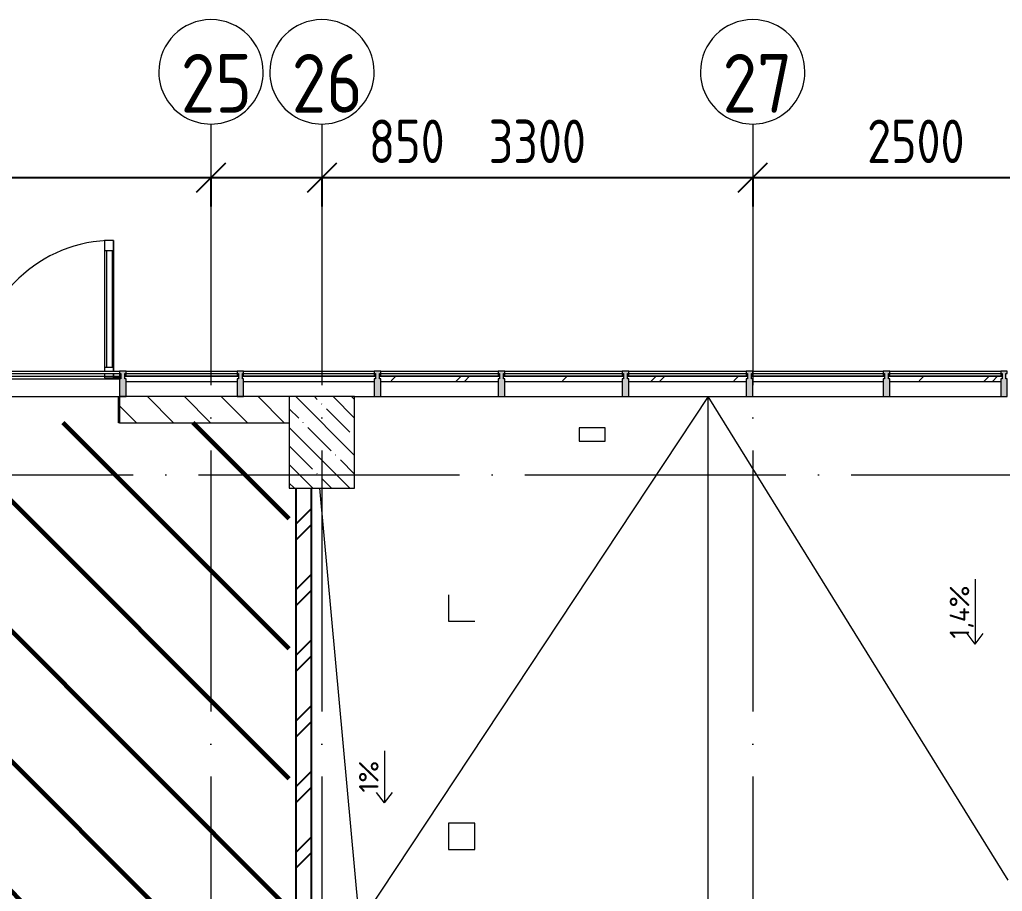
# Model space of a CAD drawing. Header units: millimetres. Extents: x -68946 to 288321, y -402657 to 324925.
# Drawn here: x 103372 to 110900, y 55185 to 61864 of the extents above; entities that cross this region are included whole.
import ezdxf

# ---------------------------------------------------------------- set-up
doc = ezdxf.new("R2010")
doc.units = ezdxf.units.MM
doc.linetypes.add('ADSK_Линия сетки', pattern=[2500, 2000, -250, 0, -250])
doc.linetypes.add('ADSK_Невидимые', pattern=[500, 300, -200])
doc.layers.get('Defpoints').update_dxf_attribs({"color": 250})
for name, color, linetype, lineweight in [('3.4) ПТ-2.16    4 вып', 114, 'Continuous', 60), ('A-____-____-DIMS', 250, 'Continuous', 9), ('A-DETL-____-HDLN', 90, 'ADSK_Невидимые', 9), ('A-DETL-GENF-OTLN', 250, 'Continuous', 5), ('A-DOOR-____-OTLN', 250, 'Continuous', 5), ('A-FLOR-____-OTLN', 192, 'Continuous', 9), ('A-GLAZ-____-MCUT', 250, 'Continuous', 9), ('A-GLAZ-____-OTLN', 250, 'Continuous', 5), ('A-GLAZ-CURT-OTLN', 52, 'Continuous', 5), ('A-GLAZ-CWMG-MCUT', 51, 'Continuous', 9), ('A-GLAZ-CWMG-OTLN', 51, 'Continuous', 5), ('A-WALL-____-MCUT', 250, 'Continuous', 13), ('A-WALL-____-PATT', 250, 'Continuous', 13), ('G-____-____-DIMS', 250, 'Continuous', 9), ('S-COLS-____-MCUT', 250, 'Continuous', 25), ('S-COLS-____-OTLN', 250, 'Continuous', 9), ('S-GRID-____-IDEN', 250, 'Continuous', 9), ('S-GRID-____-OTLN', 250, 'Continuous', 9)]:
    doc.layers.add(name, color=color, linetype=linetype, lineweight=lineweight)
doc.styles.add('GOST Common', font='', dxfattribs={"width": 0.9, "height": 350})
doc.styles.add('ISOCPEUR_3', font='isocpeur.ttf', dxfattribs={"height": 250})
doc.styles.get("Standard").update_dxf_attribs({"font": 'ГОСТ тип А.ttf'})
doc.styles.get('GOST Common').set_extended_font_data('GOST Common')
doc.dimstyles.new('А3', dxfattribs={"dimtxt": 333, "dimasz": 222, "dimexe": 222, "dimexo": 111, "dimgap": 111, "dimtad": 1, "dimtoh": 1, "dimdec": 0, "dimrnd": 0.0015, "dimzin": 0, "dimdsep": 46, "dimtxsty": 'Standard', "dimblk": 'OBLIQUE', "dimcen": 0, "dimclrd": 7, "dimclre": 7, "dimclrt": 7, "dimadec": 0, "dimazin": 0, "dimtfac": 1, "dimtdec": 0, "dimtofl": 0, "dimtmove": 0, "dimatfit": 3, "dimfxl": 1, "dimtolj": 1, "dimtzin": 0, "dimarcsym": 0})

# ---------------------------------------------------------------- blocks, each defined once
blk = doc.blocks.new('PNS_Панель прямоугольная - Нр_Металл - 40мм-36103570-АР1_Маркировочный план 1 этажа С2и3')
at = {"layer": 'A-GLAZ-____-OTLN'}
for p, q in [((-935, 0), (935, 0)), ((-935, 0), (-925, 0)), ((925, 0), (935, 0))]:
    blk.add_line(p, q, dxfattribs=at)
blk = doc.blocks.new('BSC_Колонна _Прямоугольная - 700х500-31227833-АР1_Маркировочный план 1 этажа С2и3')
at = {"layer": 'S-COLS-____-OTLN', "lineweight": 5}
h = blk.add_hatch(dxfattribs=at)
h.set_pattern_fill('FP_81', color=256, style=0, pattern_type=2)
h.set_pattern_definition([(45, (-58625, 93399.98), (-142.56192, 142.56192), []), (45, (-58625, 93257.42), (-142.56192, 142.56192), [252.016, -50.403, 3.353, -47.05])])
h.paths.add_polyline_path([(-350, 80), (-350, -250), (350, -250), (350, 250), (-350, 250), (-350, 200)])
at = {"layer": 'S-COLS-____-MCUT', "lineweight": 5}
for p, q in [((350, 250), (-350, 250)), ((-350, 250), (-350, -250)), ((350, -250), (350, 250)), ((-350, -250), (350, -250))]:
    blk.add_line(p, q, dxfattribs=at)
blk = doc.blocks.new('Дверь_Витражная_СКБ_2Ст - ДВН_ДАО_Главный вход-36105370-АР1_Маркировочный план 1 этажа С2и3')
at = {"layer": 'A-DETL-GENF-OTLN', "lineweight": 5}
for p, q in [((878, 1040.5), (808, 1040.5)), ((808, 1040.5), (808, 38)), ((878, 1040.5), (808, 1040.5)), ((808, 1040.5), (808, 38)), ((878, 1040.5), (878, 38)), ((878, 38), (878, 1040.5)), ((878, 960.5), (808, 960.5)), ((824, 960.5), (824, 67.5)), ((868, 960.5), (868, 67.5)), ((-878, 690.5), (-808, 690.5)), ((-878, 690.5), (-878, 38)), ((-808, 690.5), (-878, 690.5)), ((-878, 690.5), (-878, 38)), ((-808, 690.5), (-808, 38)), ((-808, 38), (-808, 690.5)), ((-878, 610.5), (-808, 610.5)), ((-868, 610.5), (-868, 67.5)), ((-824, 610.5), (-824, 67.5)), ((-878, 67.5), (-808, 67.5)), ((-878, 21), (-878, -12.5)), ((-878, 21), (-878, -12.5)), ((-808, 21), (-808, -12.5)), ((-808, -12.5), (-808, 21)), ((878, 67.5), (808, 67.5)), ((808, 21), (808, -12.5)), ((808, 21), (808, -12.5)), ((878, 21), (878, -12.5)), ((878, -12.5), (878, 21)), ((-878, -12.5), (-935, -12.5)), ((-878, -12.5), (-935, -12.5)), ((-808, -12.5), (-878, -12.5)), ((-878, -12.5), (-808, -12.5)), ((-878, -21), (-878, -12.5)), ((-878, -21), (-878, -12.5)), ((808, -12.5), (878, -12.5)), ((808, -12.5), (878, -12.5)), ((878, -21), (878, -12.5)), ((878, -12.5), (935, -12.5)), ((878, -12.5), (878, -21)), ((935, -12.5), (878, -12.5))]:
    blk.add_line(p, q, dxfattribs=at)
at = {"layer": 'A-DOOR-____-OTLN'}
for p, q in [((878, 1040.5), (878, 38)), ((-878, 690.5), (-878, 38)), ((-878, 21), (-878, -12.5)), ((878, 21), (878, -12.5))]:
    blk.add_line(p, q, dxfattribs=at)
for centre, radius, start, end in [((878, -12.5), 1053, 90, 177.24433), ((-878, -12.5), 703, 4.13282, 90), ((-878, -12.5), 703, 360, 2.74157), ((878, -12.5), 1053, 178.17198, 180)]:
    blk.add_arc(centre, radius, start, end, dxfattribs=at)
blk = doc.blocks.new('PNS_Панель прямоугольная4 - Нр_Металл - 40мм 2-37709357-АР1_Маркировочный план 1 этажа С2и3')
at = {"layer": 'A-GLAZ-____-MCUT', "lineweight": 5}
for p, q in [((435, 0), (-435, 0)), ((-425, -40), (425, -40))]:
    blk.add_line(p, q, dxfattribs=at)
at = {"layer": 'A-GLAZ-____-OTLN'}
blk.add_line((-435, 0), (435, 0), dxfattribs=at)
blk = doc.blocks.new('PNS_Панель прямоугольная - Нр_Металл - 40мм 2-36105431-АР1_Маркировочный план 1 этажа С2и3')
at = {"layer": 'A-GLAZ-____-MCUT', "lineweight": 5}
for p, q in [((510, 0), (-510, 0)), ((-500, -40), (500, -40))]:
    blk.add_line(p, q, dxfattribs=at)
at = {"layer": 'A-GLAZ-____-OTLN'}
blk.add_line((-510, 0), (510, 0), dxfattribs=at)
blk = doc.blocks.new('PNS_Панель прямоугольная2 - Нр_Стекло - 40мм-V101-АР1_Маркировочный план 1 этажа С2и3')
at = {"layer": 'A-GLAZ-____-OTLN'}
h = blk.add_hatch(dxfattribs=at)
h.set_pattern_fill('FP_134', color=256, style=0, pattern_type=2)
h.set_pattern_definition([(45, (-94400.23, -59032), (-282.8427, 282.8427), [200, -600]), (45, (-94600.23, -59132), (-282.8427, 282.8427), [600, -200]), (45, (-94200.23, -59232), (-282.8427, 282.8427), [200, -600])])
h.paths.add_polyline_path([(450, -40), (450, -21), (460, -21), (460, 0), (-460, 0), (-460, -21), (-450, -21), (-450, -40)])
at = {"layer": 'A-GLAZ-____-MCUT', "lineweight": 5}
for p, q in [((460, 0), (-460, 0)), ((-450, -40), (450, -40))]:
    blk.add_line(p, q, dxfattribs=at)
at = {"layer": 'A-GLAZ-____-OTLN'}
blk.add_line((-460, 0), (460, 0), dxfattribs=at)
blk = doc.blocks.new('PNS_Панель прямоугольная2 - Нр_Стекло - 40мм-V102-АР1_Маркировочный план 1 этажа С2и3')
at = {"layer": 'A-GLAZ-____-OTLN'}
h = blk.add_hatch(dxfattribs=at)
h.set_pattern_fill('FP_135', color=256, style=0, pattern_type=2)
h.set_pattern_definition([(45, (-95350.23, -59032), (-282.8427, 282.8427), [200, -600]), (45, (-95550.23, -59132), (-282.8427, 282.8427), [600, -200]), (45, (-95150.23, -59232), (-282.8427, 282.8427), [200, -600])])
h.paths.add_polyline_path([(-399.2, -40), (450, -40), (450, -21), (460, -21), (460, 0), (-460, 0), (-460, -21), (-450, -21), (-450, -40)])
at = {"layer": 'A-GLAZ-____-MCUT', "lineweight": 5}
for p, q in [((460, 0), (-460, 0)), ((-450, -40), (450, -40))]:
    blk.add_line(p, q, dxfattribs=at)
at = {"layer": 'A-GLAZ-____-OTLN'}
blk.add_line((-460, 0), (460, 0), dxfattribs=at)
blk = doc.blocks.new('PNS_Панель прямоугольная2 - Нр_Стекло - 40мм-V103-АР1_Маркировочный план 1 этажа С2и3')
at = {"layer": 'A-GLAZ-____-OTLN'}
h = blk.add_hatch(dxfattribs=at)
h.set_pattern_fill('FP_136', color=256, style=0, pattern_type=2)
h.set_pattern_definition([(45, (-96300.23, -59032), (-282.8427, 282.8427), [200, -600]), (45, (-96500.23, -59132), (-282.8427, 282.8427), [600, -200]), (45, (-96100.23, -59232), (-282.8427, 282.8427), [200, -600])])
h.paths.add_polyline_path([(431.6, -40), (450, -40), (450, -21), (460, -21), (460, 0), (-460, 0), (-460, -21), (-450, -21), (-450, -40), (237.2, -40)])
at = {"layer": 'A-GLAZ-____-MCUT', "lineweight": 5}
for p, q in [((460, 0), (-460, 0)), ((-450, -40), (450, -40))]:
    blk.add_line(p, q, dxfattribs=at)
at = {"layer": 'A-GLAZ-____-OTLN'}
blk.add_line((-460, 0), (460, 0), dxfattribs=at)
blk = doc.blocks.new('PNS_Панель прямоугольная4 - Нр_Металл - 40мм 2-36105338-АР1_Маркировочный план 1 этажа С2и3')
at = {"layer": 'A-GLAZ-____-MCUT', "lineweight": 5}
for p, q in [((510, 0), (-510, 0)), ((-500, -40), (500, -40))]:
    blk.add_line(p, q, dxfattribs=at)
at = {"layer": 'A-GLAZ-____-OTLN'}
blk.add_line((-510, 0), (510, 0), dxfattribs=at)
blk = doc.blocks.new('PNS_Панель прямоугольная2 - Нр_Стекло - 40мм-36105423-АР1_Маркировочный план 1 этажа С2и3')
at = {"layer": 'A-GLAZ-____-OTLN'}
h = blk.add_hatch(dxfattribs=at)
h.set_pattern_fill('FP_137', color=256, style=0, pattern_type=2)
h.set_pattern_definition([(45, (-98275.23, -59032), (-282.8427, 282.8427), [200, -600]), (45, (-98475.23, -59132), (-282.8427, 282.8427), [600, -200]), (45, (-98075.23, -59232), (-282.8427, 282.8427), [200, -600])])
h.paths.add_polyline_path([(-425, -40), (425, -40), (425, -21), (435, -21), (435, 0), (-435, 0), (-435, -21), (-425, -21)])
at = {"layer": 'A-GLAZ-____-MCUT', "lineweight": 5}
for p, q in [((435, 0), (-435, 0)), ((-425, -40), (425, -40))]:
    blk.add_line(p, q, dxfattribs=at)
at = {"layer": 'A-GLAZ-____-OTLN'}
blk.add_line((-435, 0), (435, 0), dxfattribs=at)
blk = doc.blocks.new('Прямоугольный импост - Рядовой 50х195-36105439-АР1_Маркировочный план 1 этажа С2и3')
at = {"layer": 'A-GLAZ-CWMG-OTLN'}
blk.add_hatch(color=50, dxfattribs=at).paths.add_polyline_path([(-50, 157), (0, 157), (-0.1, 21), (-10, 21), (-10, -21), (0, -21), (0, -38), (-50, -38), (-50, -21), (-40, -21), (-40, 21), (-50, 21), (-50, 59.4)])
at = {"layer": 'A-GLAZ-CWMG-MCUT', "lineweight": 5}
for p, q in [((-50, 21), (-50, 157)), ((-50, 157), (0, 157)), ((0, 157), (0, 21)), ((-40, 21), (-50, 21)), ((-40, -21), (-40, 21)), ((-10, 21), (-10, -21)), ((0, 21), (-10, 21)), ((-50, -38), (-50, -21)), ((-50, -21), (-40, -21)), ((0, -38), (-50, -38)), ((-10, -21), (0, -21)), ((0, -21), (0, -38))]:
    blk.add_line(p, q, dxfattribs=at)
blk = doc.blocks.new('Прямоугольный импост - Рядовой 50х195-36103568-АР1_Маркировочный план 1 этажа С2и3')
at = {"layer": 'A-GLAZ-CWMG-OTLN'}
for p, q in [((90000.2, 59170), (91850.2, 59170)), ((90000.2, 59111), (90000.2, 59153)), ((90000.2, 59153), (91850.2, 59153)), ((90000.2, 59111), (91850.2, 59111)), ((91850.2, 59153), (91850.2, 59111)), ((90000.2, 58975), (91850.2, 58975))]:
    blk.add_line(p, q, dxfattribs=at)
blk = doc.blocks.new('Прямоугольный импост - Рядовой 50х195-36103091-АР1_Маркировочный план 1 этажа С2и3')
at = {"layer": 'A-GLAZ-CWMG-OTLN'}
for p, q in [((91900.2, 59170), (92750.2, 59170)), ((91900.2, 59132), (91900.2, 59153)), ((91900.2, 59153), (92750.2, 59153)), ((92750.2, 59153), (92750.2, 59132))]:
    blk.add_line(p, q, dxfattribs=at)
blk = doc.blocks.new('Прямоугольный импост - Рядовой 50х195-V105-АР1_Маркировочный план 1 этажа С2и3')
at = {"layer": 'A-GLAZ-CWMG-OTLN'}
for p, q in [((92800.2, 59170), (93800.2, 59170)), ((92800.2, 59132), (92800.2, 59153)), ((92800.2, 59153), (93800.2, 59153)), ((93800.2, 59153), (93800.2, 59132)), ((93650, 58975), (93800.2, 58975))]:
    blk.add_line(p, q, dxfattribs=at)
blk = doc.blocks.new('Прямоугольный импост - Рядовой 50х195-36104213-АР1_Маркировочный план 1 этажа С2и3')
at = {"layer": 'A-GLAZ-CWMG-OTLN'}
for p, q in [((86050.2, 59170), (86950.2, 59170)), ((86050.2, 59132), (86050.2, 59153)), ((86050.2, 59153), (86950.2, 59153)), ((86950.2, 59153), (86950.2, 59132)), ((86050.2, 58975), (86950.2, 58975))]:
    blk.add_line(p, q, dxfattribs=at)
blk = doc.blocks.new('Прямоугольный импост - Рядовой 50х195-36103047-АР1_Маркировочный план 1 этажа С2и3')
at = {"layer": 'A-GLAZ-CWMG-OTLN'}
for p, q in [((85000.2, 59170), (86000.2, 59170)), ((85000.2, 59132), (85000.2, 59153)), ((85000.2, 59153), (86000.2, 59153)), ((86000.2, 59153), (86000.2, 59132)), ((85000.2, 58975), (86000.2, 58975))]:
    blk.add_line(p, q, dxfattribs=at)
blk = doc.blocks.new('Прямоугольный импост - Рядовой 50х195-V106-АР1_Маркировочный план 1 этажа С2и3')
at = {"layer": 'A-GLAZ-CWMG-OTLN'}
for p, q in [((97750.2, 59170), (98600.2, 59170)), ((97750.2, 59132), (97750.2, 59153)), ((97750.2, 59153), (98600.2, 59153)), ((98600.2, 59153), (98600.2, 59132)), ((97750.2, 58975), (98600.2, 58975))]:
    blk.add_line(p, q, dxfattribs=at)
blk = doc.blocks.new('Прямоугольный импост - Рядовой 50х195-36105256-АР1_Маркировочный план 1 этажа С2и3')
at = {"layer": 'A-GLAZ-CWMG-OTLN'}
blk.add_hatch(color=50, dxfattribs=at).paths.add_polyline_path([(25, 157), (25, 21), (15, 21), (15, -21), (25, -21), (25, -38), (-25, -38), (-25, -21), (-15, -21), (-15, 21), (-25, 21), (-25, 157), (15, 157)])
at = {"layer": 'A-GLAZ-CWMG-MCUT', "lineweight": 5}
for p, q in [((-25, 21), (-25, 157)), ((-25, 157), (25, 157)), ((25, 157), (25, 21)), ((-15, 21), (-25, 21)), ((-15, -21), (-15, 21)), ((15, 21), (15, -21)), ((25, 21), (15, 21)), ((-25, -38), (-25, -21)), ((-25, -21), (-15, -21)), ((25, -38), (-25, -38)), ((15, -21), (25, -21)), ((25, -21), (25, -38))]:
    blk.add_line(p, q, dxfattribs=at)
blk = doc.blocks.new('Прямоугольный импост - Рядовой 50х195-36105257-АР1_Маркировочный план 1 этажа С2и3')
at = {"layer": 'A-GLAZ-CWMG-OTLN'}
blk.add_hatch(color=50, dxfattribs=at).paths.add_polyline_path([(0, 157), (25, 157), (25, 21), (15, 21), (15, -21), (25, -21), (25, -38), (-25, -38), (-25, -21), (-15, -21), (-15, 21), (-25, 21), (-25, 157), (-15, 157)])
at = {"layer": 'A-GLAZ-CWMG-MCUT', "lineweight": 5}
for p, q in [((-25, 21), (-25, 157)), ((-25, 157), (25, 157)), ((25, 157), (25, 21)), ((-15, 21), (-25, 21)), ((-15, -21), (-15, 21)), ((15, 21), (15, -21)), ((25, 21), (15, 21)), ((-25, -38), (-25, -21)), ((-25, -21), (-15, -21)), ((25, -38), (-25, -38)), ((15, -21), (25, -21)), ((25, -21), (25, -38))]:
    blk.add_line(p, q, dxfattribs=at)
blk = doc.blocks.new('Ось сетки - Круг_Ø8 мм-39983606-АР1_Маркировочный план 1 этажа С2и3')
at = {"layer": 'S-GRID-____-IDEN'}
for start, end in [(360, 180), (180, 360)]:
    blk.add_arc((0, 0), 4, start, end, dxfattribs=at)
blk = doc.blocks.new('_Oblique')
at = {"color": 0, "linetype": 'ByBlock', "lineweight": -2}
blk.add_line((-0.5, -0.5), (0.5, 0.5), dxfattribs=at)
blk = doc.blocks.new('*D2597')
at = {"layer": 'A-____-____-DIMS', "color": 7, "lineweight": -2, "transparency": 16777216}
for p, q in [((99887.9, 60653.7), (104837.9, 60653.7)), ((99887.9, 60642.7), (99887.9, 60431.7)), ((104837.9, 60642.7), (104837.9, 60431.7))]:
    blk.add_line(p, q, dxfattribs=at)
at = {"layer": 'Defpoints', "color": 0, "transparency": 16777216}
for p in [(99887.9, 60753.7), (104837.9, 60753.7), (104837.9, 60653.7)]:
    blk.add_point(p, dxfattribs=at)
at = {"layer": 'A-____-____-DIMS', "color": 7, "lineweight": -2, "transparency": 16777216, "xscale": 222, "yscale": 222, "zscale": 222, "rotation": 180}
blk.add_blockref('_Oblique', (99887.9, 60653.7), dxfattribs=at)
at = {"layer": 'A-____-____-DIMS', "color": 7, "lineweight": -2, "transparency": 16777216, "xscale": 222, "yscale": 222, "zscale": 222}
blk.add_blockref('_Oblique', (104837.9, 60653.7), dxfattribs=at)
at = {"layer": 'A-____-____-DIMS', "color": 7, "transparency": 16777216, "insert": (102362.9, 60931.2), "char_height": 333, "width": 2.567, "attachment_point": 5}
blk.add_mtext('\\A1;4950', dxfattribs=at)
blk = doc.blocks.new('*D2598')
at = {"layer": 'A-____-____-DIMS', "color": 7, "lineweight": -2, "transparency": 16777216}
for p, q in [((104837.9, 60653.7), (105687.9, 60653.7)), ((104837.9, 60642.7), (104837.9, 60431.7)), ((105687.9, 60653.7), (106764.6, 60653.7)), ((105687.9, 60642.7), (105687.9, 60431.7))]:
    blk.add_line(p, q, dxfattribs=at)
at = {"layer": 'Defpoints', "color": 0, "transparency": 16777216}
for p in [(104837.9, 60753.7), (105687.9, 60753.7), (105687.9, 60653.7)]:
    blk.add_point(p, dxfattribs=at)
at = {"layer": 'A-____-____-DIMS', "color": 7, "lineweight": -2, "transparency": 16777216, "xscale": 222, "yscale": 222, "zscale": 222, "rotation": 180}
blk.add_blockref('_Oblique', (104837.9, 60653.7), dxfattribs=at)
at = {"layer": 'A-____-____-DIMS', "color": 7, "lineweight": -2, "transparency": 16777216, "xscale": 222, "yscale": 222, "zscale": 222}
blk.add_blockref('_Oblique', (105687.9, 60653.7), dxfattribs=at)
at = {"layer": 'A-____-____-DIMS', "color": 7, "transparency": 16777216, "insert": (106337.3, 60931.2), "char_height": 333, "width": 1.862, "attachment_point": 5}
blk.add_mtext('\\A1;850', dxfattribs=at)
blk = doc.blocks.new('*D2599')
at = {"layer": 'A-____-____-DIMS', "color": 7, "lineweight": -2, "transparency": 16777216}
for p, q in [((105687.9, 60653.7), (108987.9, 60653.7)), ((105687.9, 60642.7), (105687.9, 60431.7)), ((108987.9, 60642.7), (108987.9, 60431.7))]:
    blk.add_line(p, q, dxfattribs=at)
at = {"layer": 'Defpoints', "color": 0, "transparency": 16777216}
for p in [(105687.9, 60753.7), (108987.9, 60753.7), (108987.9, 60653.7)]:
    blk.add_point(p, dxfattribs=at)
at = {"layer": 'A-____-____-DIMS', "color": 7, "lineweight": -2, "transparency": 16777216, "xscale": 222, "yscale": 222, "zscale": 222, "rotation": 180}
blk.add_blockref('_Oblique', (105687.9, 60653.7), dxfattribs=at)
at = {"layer": 'A-____-____-DIMS', "color": 7, "lineweight": -2, "transparency": 16777216, "xscale": 222, "yscale": 222, "zscale": 222}
blk.add_blockref('_Oblique', (108987.9, 60653.7), dxfattribs=at)
at = {"layer": 'A-____-____-DIMS', "color": 7, "transparency": 16777216, "insert": (107337.9, 60931.2), "char_height": 333, "width": 2.483, "attachment_point": 5}
blk.add_mtext('\\A1;3300', dxfattribs=at)
blk = doc.blocks.new('*D2600')
at = {"layer": 'A-____-____-DIMS', "color": 7, "lineweight": -2, "transparency": 16777216}
for p, q in [((108987.9, 60653.7), (111487.9, 60653.7)), ((108987.9, 60642.7), (108987.9, 60431.7)), ((111487.9, 60642.7), (111487.9, 60431.7))]:
    blk.add_line(p, q, dxfattribs=at)
at = {"layer": 'Defpoints', "color": 0, "transparency": 16777216}
for p in [(108987.9, 60753.7), (111487.9, 60753.7), (111487.9, 60653.7)]:
    blk.add_point(p, dxfattribs=at)
at = {"layer": 'A-____-____-DIMS', "color": 7, "lineweight": -2, "transparency": 16777216, "xscale": 222, "yscale": 222, "zscale": 222, "rotation": 180}
blk.add_blockref('_Oblique', (108987.9, 60653.7), dxfattribs=at)
at = {"layer": 'A-____-____-DIMS', "color": 7, "lineweight": -2, "transparency": 16777216, "xscale": 222, "yscale": 222, "zscale": 222}
blk.add_blockref('_Oblique', (111487.9, 60653.7), dxfattribs=at)
at = {"layer": 'A-____-____-DIMS', "color": 7, "transparency": 16777216, "insert": (110237.9, 60931.2), "char_height": 333, "width": 2.483, "attachment_point": 5}
blk.add_mtext('\\A1;2500', dxfattribs=at)

msp = doc.modelspace()

# ---------------------------------------------------------------- hatches: boundary and pattern name
at = {"layer": '3.4) ПТ-2.16    4 вып'}
h = msp.add_hatch(dxfattribs=at)
h.set_pattern_fill('ANSI31', color=256, scale=222, angle=90)
h.paths.add_polyline_path([(105437.8919, 58775), (100137.8919, 58775), (100137.8919, 58275), (99637.8919, 58275), (99637.8919, 58775), (94337.8919, 58775), (94337.8919, 58275), (94037.9138, 58275), (94037.9138, 57375), (91337.8919, 57375), (91337.8919, 56475), (90087.8919, 56475), (90087.8919, 40174.9994), (105437.8919, 40174.9994), (105437.8919, 48044.9994), (108107.9138, 48044.9994), (108107.9138, 49287.2007), (105437.8919, 49287.2007)])
h.paths.add_polyline_path([(97637.8919, 51874.9994), (98037.8919, 51874.9994), (98037.8919, 51474.9994), (97637.8919, 51474.9994)], flags=16)
h.paths.add_polyline_path([(97637.8919, 45724.9994), (98037.8919, 45724.9994), (98037.8919, 45324.9994), (97637.8919, 45324.9994)], flags=16)
at = {"layer": 'A-WALL-____-PATT', "lineweight": 15, "true_color": 0x000000}
h = msp.add_hatch(dxfattribs=at)
h.set_pattern_fill('FP_2', color=18, style=0, pattern_type=2)
h.set_pattern_definition([(135, (12287.91, -0.0006), (-141.42136, -141.42136), [])])
h.paths.add_polyline_path([(104405.0753, 58775), (105437.8919, 58775), (105437.8919, 58975), (104138.1391, 58975), (104138.1391, 58775)])

# ---------------------------------------------------------------- linework, layer by layer
for p, q in [((105487.8919, 58275), (105487.8919, 51874.9994)), ((105607.8919, 51874.9994), (105607.8919, 58275))]:
    msp.add_line(p, q)
at = {"linetype": 'Continuous'}
for p, q in [((105487.8919, 57997.3741), (105607.8919, 58117.3741)), ((105487.8919, 57997.3735), (105607.8919, 58117.3735)), ((105487.8919, 57875.4797), (105607.8919, 57995.4797)), ((105487.8919, 57875.4792), (105607.8919, 57995.4792)), ((105487.8919, 57494.4797), (105607.8919, 57614.4797)), ((105487.8919, 57494.4792), (105607.8919, 57614.4792)), ((105487.8919, 57372.5854), (105607.8919, 57492.5854)), ((105487.8919, 57372.5848), (105607.8919, 57492.5848)), ((105487.8919, 56991.5854), (105607.8919, 57111.5854)), ((105487.8919, 56991.5848), (105607.8919, 57111.5848)), ((105487.8919, 56869.6911), (105607.8919, 56989.6911)), ((105487.8919, 56869.6905), (105607.8919, 56989.6905)), ((105487.8919, 56488.6911), (105607.8919, 56608.6911)), ((105487.8919, 56488.6905), (105607.8919, 56608.6905)), ((105487.8919, 56366.7967), (105607.8919, 56486.7967)), ((105487.8919, 56366.7961), (105607.8919, 56486.7961)), ((105487.8919, 55985.7967), (105607.8919, 56105.7967)), ((105487.8919, 55985.7961), (105607.8919, 56105.7961)), ((105487.8919, 55863.9024), (105607.8919, 55983.9024)), ((105487.8919, 55863.9018), (105607.8919, 55983.9018)), ((105487.8919, 55482.9024), (105607.8919, 55602.9024)), ((105487.8919, 55482.9018), (105607.8919, 55602.9018)), ((105487.8919, 55361.008), (105607.8919, 55481.008)), ((105487.8919, 55361.0074), (105607.8919, 55481.0074))]:
    msp.add_line(p, q, dxfattribs=at)
at = {"layer": 'A-DETL-____-HDLN', "color": 18, "true_color": 0x000000}
for p, q in [((107657.8431, 58735), (107657.8431, 58635)), ((107857.882, 58735), (107657.8431, 58735)), ((107857.882, 58635), (107857.882, 58735)), ((107657.8431, 58635), (107857.882, 58635)), ((106658.3421, 57455.4944), (106658.3421, 57255.4944)), ((106658.3421, 57255.4944), (106858.3421, 57255.4944)), ((106658.3421, 55705.94), (106658.3421, 55505.94)), ((106858.3421, 55705.94), (106658.3421, 55705.94)), ((106858.3421, 55505.94), (106858.3421, 55705.94)), ((106658.3421, 55505.94), (106858.3421, 55505.94))]:
    msp.add_line(p, q, dxfattribs=at)
at = {"layer": 'A-FLOR-____-OTLN', "color": 18, "lineweight": 5, "true_color": 0x000000}
for p, q in [((104128.1391, 58775), (104128.1391, 58975)), ((104138.1391, 58775), (104128.1391, 58775))]:
    msp.add_line(p, q, dxfattribs=at)
at = {"layer": 'A-FLOR-____-OTLN', "color": 18, "true_color": 0x000000}
for p, q in [((108647.8919, 58975), (105976.7266, 54941.3982)), ((108647.8919, 49414.9994), (108647.8919, 58975)), ((110944.014, 55269.1192), (108647.8919, 58975)), ((105976.7266, 54941.3982), (105671.9003, 58275))]:
    msp.add_line(p, q, dxfattribs=at)
at = {"layer": 'A-WALL-____-MCUT', "color": 18, "lineweight": 15, "true_color": 0x000000}
for p, q in [((105437.8919, 58975), (104138.1391, 58975)), ((104138.1391, 58975), (104138.1391, 58775)), ((104138.1391, 58775), (105437.8919, 58775))]:
    msp.add_line(p, q, dxfattribs=at)
at = {"layer": 'G-____-____-DIMS', "color": 18, "true_color": 0x000000}
for p, q in [((110693.0342, 57575.6531), (110693.0342, 57079.3004)), ((110693.0342, 57079.3004), (110631.6481, 57159.3004)), ((110693.0342, 57079.3004), (110754.4204, 57159.3004)), ((106167.4657, 56261.7336), (106167.4657, 55862.705)), ((106167.4657, 55862.705), (106106.0795, 55942.705)), ((106167.4657, 55862.705), (106228.8518, 55942.705))]:
    msp.add_line(p, q, dxfattribs=at)
at = {"layer": 'S-GRID-____-OTLN', "color": 18, "linetype": 'ADSK_Линия сетки', "true_color": 0x000000}
for p, q in [((104837.9138, 61063.6538), (104837.9138, -2919.5356)), ((105687.9138, 61063.6538), (105687.9138, -2919.5356)), ((108987.9138, 61063.6538), (108987.9138, -2919.5356)), ((77240.3519, 58375), (168626.8279, 58375))]:
    msp.add_line(p, q, dxfattribs=at)

# ---------------------------------------------------------------- block references
at = {"layer": 'A-DOOR-____-OTLN', "color": 18, "true_color": 0x000000}
msp.add_blockref('Дверь_Витражная_СКБ_2Ст - ДВН_ДАО_Главный вход-36105370-АР1_Маркировочный план 1 этажа С2и3', (103213.1391, 59132), dxfattribs=at)
at = {"layer": 'A-GLAZ-____-MCUT', "color": 18, "lineweight": 5, "true_color": 0x000000}
for name, p in [('PNS_Панель прямоугольная4 - Нр_Металл - 40мм 2-37709357-АР1_Маркировочный план 1 этажа С2и3', (104613.1391, 59132)), ('PNS_Панель прямоугольная - Нр_Металл - 40мм 2-36105431-АР1_Маркировочный план 1 этажа С2и3', (105588.1391, 59132)), ('PNS_Панель прямоугольная2 - Нр_Стекло - 40мм-V101-АР1_Маркировочный план 1 этажа С2и3', (106588.1391, 59132)), ('PNS_Панель прямоугольная2 - Нр_Стекло - 40мм-V102-АР1_Маркировочный план 1 этажа С2и3', (107538.1391, 59132)), ('PNS_Панель прямоугольная2 - Нр_Стекло - 40мм-V103-АР1_Маркировочный план 1 этажа С2и3', (108488.1391, 59132)), ('PNS_Панель прямоугольная4 - Нр_Металл - 40мм 2-36105338-АР1_Маркировочный план 1 этажа С2и3', (109488.1391, 59132)), ('PNS_Панель прямоугольная2 - Нр_Стекло - 40мм-36105423-АР1_Маркировочный план 1 этажа С2и3', (110463.1391, 59132))]:
    msp.add_blockref(name, p, dxfattribs=at)
at = {"layer": 'A-GLAZ-CURT-OTLN', "color": 18, "true_color": 0x000000}
msp.add_blockref('PNS_Панель прямоугольная - Нр_Металл - 40мм-36103570-АР1_Маркировочный план 1 этажа С2и3', (103213.1391, 59132), dxfattribs=at)
at = {"layer": 'A-GLAZ-CWMG-OTLN', "color": 18, "true_color": 0x000000}
for name, p in [('Прямоугольный импост - Рядовой 50х195-36103568-АР1_Маркировочный план 1 этажа С2и3', (12287.9138, -0.0006)), ('Прямоугольный импост - Рядовой 50х195-36103091-АР1_Маркировочный план 1 этажа С2и3', (12287.9138, -0.0006)), ('Прямоугольный импост - Рядовой 50х195-V105-АР1_Маркировочный план 1 этажа С2и3', (12287.9138, -0.0006)), ('Прямоугольный импост - Рядовой 50х195-36104213-АР1_Маркировочный план 1 этажа С2и3', (20087.9138, -0.0006)), ('Прямоугольный импост - Рядовой 50х195-36104213-АР1_Маркировочный план 1 этажа С2и3', (21037.9138, -0.0006)), ('Прямоугольный импост - Рядовой 50х195-36104213-АР1_Маркировочный план 1 этажа С2и3', (21987.9138, -0.0006)), ('Прямоугольный импост - Рядовой 50х195-36103047-АР1_Маркировочный план 1 этажа С2и3', (23987.9138, -0.0006)), ('Прямоугольный импост - Рядовой 50х195-V106-АР1_Маркировочный план 1 этажа С2и3', (12287.9138, -0.0006))]:
    msp.add_blockref(name, p, dxfattribs=at)
at = {"layer": 'A-GLAZ-CWMG-OTLN', "color": 18, "true_color": 0x000000, "extrusion": (0, 0, -1), "rotation": 180}
for name, p in [('Прямоугольный импост - Рядовой 50х195-36105256-АР1_Маркировочный план 1 этажа С2и3', (-104163.1391, 59132)), ('Прямоугольный импост - Рядовой 50х195-36105257-АР1_Маркировочный план 1 этажа С2и3', (-105063.1391, 59132)), ('Прямоугольный импост - Рядовой 50х195-36105257-АР1_Маркировочный план 1 этажа С2и3', (-106113.1391, 59132)), ('Прямоугольный импост - Рядовой 50х195-36105257-АР1_Маркировочный план 1 этажа С2и3', (-107063.1391, 59132)), ('Прямоугольный импост - Рядовой 50х195-36105257-АР1_Маркировочный план 1 этажа С2и3', (-108013.1391, 59132)), ('Прямоугольный импост - Рядовой 50х195-36105257-АР1_Маркировочный план 1 этажа С2и3', (-108963.1391, 59132)), ('Прямоугольный импост - Рядовой 50х195-36105257-АР1_Маркировочный план 1 этажа С2и3', (-110013.1391, 59132)), ('Прямоугольный импост - Рядовой 50х195-36105439-АР1_Маркировочный план 1 этажа С2и3', (-110938.1391, 59132))]:
    msp.add_blockref(name, p, dxfattribs=at)
at = {"layer": 'S-COLS-____-OTLN', "color": 18, "lineweight": 5, "true_color": 0x000000, "rotation": 89.9999999999999}
msp.add_blockref('BSC_Колонна _Прямоугольная - 700х500-31227833-АР1_Маркировочный план 1 этажа С2и3', (105687.8919, 58625), dxfattribs=at)
at = {"layer": 'S-GRID-____-IDEN', "color": 18, "true_color": 0x000000, "xscale": 99.99999999999993, "yscale": 99.99999999999993, "zscale": 99.99999999999993, "rotation": 180}
for p in [(104837.9138, 61463.6538), (105687.9138, 61463.6538), (108987.9138, 61463.6538)]:
    msp.add_blockref('Ось сетки - Круг_Ø8 мм-39983606-АР1_Маркировочный план 1 этажа С2и3', p, dxfattribs=at)

# ---------------------------------------------------------------- texts
at = {"layer": 'G-____-____-DIMS', "color": 18, "true_color": 0x000000, "char_height": 150, "attachment_point": 1, "rotation": 90, "line_spacing_factor": 1.149209, "style": 'ISOCPEUR_3'}
for s, insert, width in [('1,4%', (110497.0659, 57121.3087), 494.803255), ('1%', (105971.4973, 55941.9546), 288.635232)]:
    msp.add_mtext(s, dxfattribs=dict(at, insert=insert, width=width))
at = {"layer": 'S-GRID-____-IDEN', "color": 18, "true_color": 0x000000, "char_height": 450, "width": 548.35425, "attachment_point": 1, "style": 'GOST Common'}
for s, insert in [('25', (104606.5445, 61600.9329)), ('26', (105456.5445, 61600.9329)), ('27', (108756.5445, 61600.9329))]:
    msp.add_mtext(s, dxfattribs=dict(at, insert=insert))

# ---------------------------------------------------------------- dimensions: what is measured, and where the dimension line sits
at = {"layer": 'A-____-____-DIMS', "color": 18, "true_color": 0x000000}
for base, p1, p2, picture, middle in [((104837.9138, 60653.7189), (99887.9138, 60753.7038), (104837.9138, 60753.7038), '*D2597', (102362.9138, 60931.2189)), ((105687.9138, 60653.7189), (104837.9138, 60753.7038), (105687.9138, 60753.7038), '*D2598', (106337.2638, 60931.2189)), ((108987.9138, 60653.7189), (105687.9138, 60753.7038), (108987.9138, 60753.7038), '*D2599', (107337.9138, 60931.2189)), ((111487.9138, 60653.7189), (108987.9138, 60753.7038), (111487.9138, 60753.7038), '*D2600', (110237.9138, 60931.2189))]:
    dim = msp.add_linear_dim(base=base, p1=p1, p2=p2, dimstyle='А3', dxfattribs=at)
    dim.commit()
    dim.dimension.update_dxf_attribs({"geometry": picture, "text_midpoint": middle})

doc.saveas('drawing.dxf')
